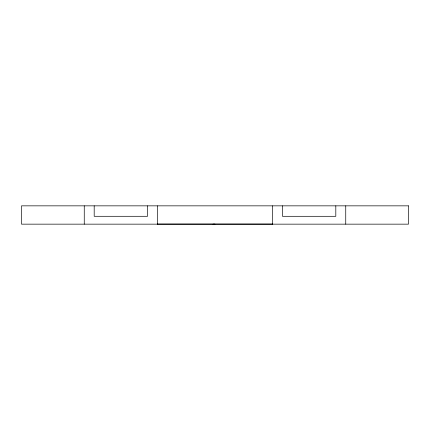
<?xml version="1.0" encoding="UTF-8"?>
<svg xmlns="http://www.w3.org/2000/svg" width="430" height="430" viewBox="0 0 430 430"><rect width="100%" height="100%" fill="white"/><g stroke="black" fill="none" stroke-linecap="round" stroke-linejoin="round"><path stroke-width="0.64" d="M213.027 224.154L214.919 224.143M157.471 224.078L272.529 224.078M345.741 205.846L345.741 224.154M335.808 205.846L335.808 216.306L282.462 216.306L282.462 205.846M272.529 205.846L272.529 224.154M157.471 205.846L157.471 224.154M147.538 205.846L147.538 216.295L94.192 216.295L94.192 205.846M84.258 205.846L84.258 224.154M408.5 205.846L21.5 205.846L21.5 224.154L408.5 224.154L408.5 205.846"/></g></svg>
